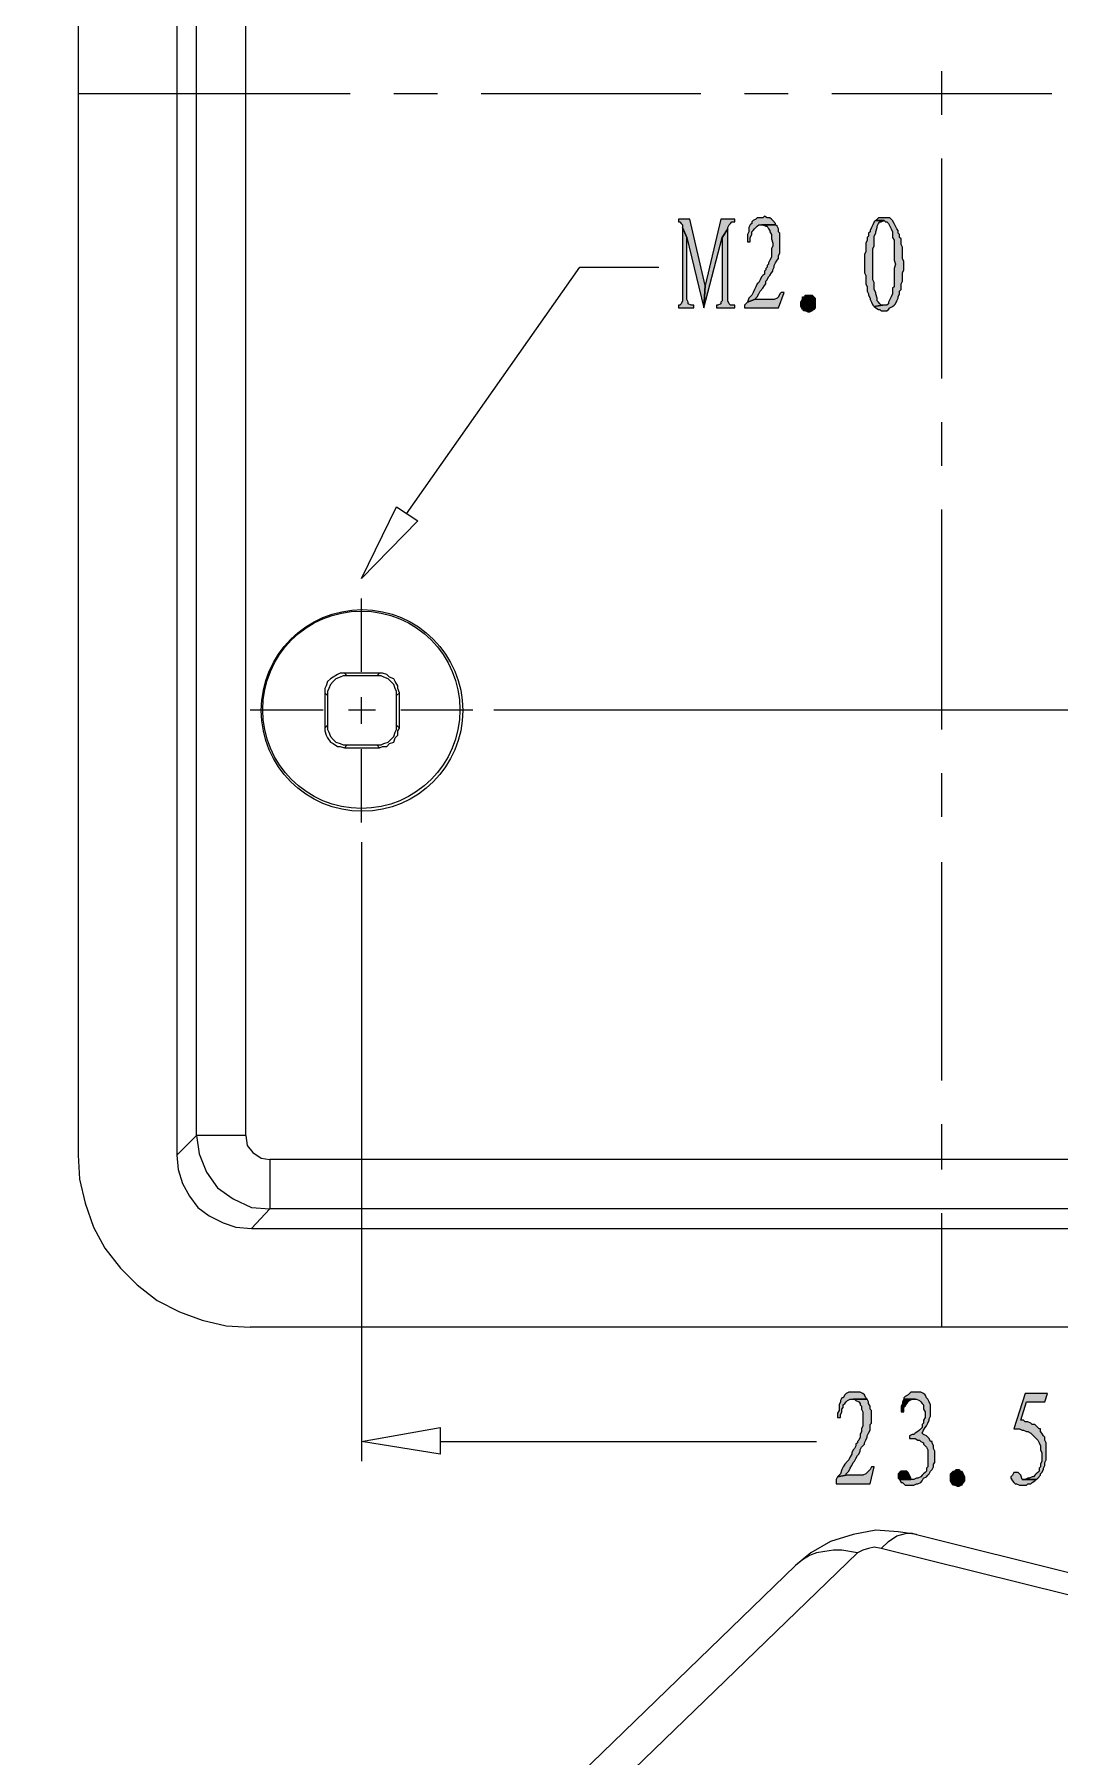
# Model space of a CAD drawing. Header units: millimetres. Extents: x 0 to 282, y 0 to 196.
# Drawn here: x 130.4 to 161.2, y 72.3 to 124 of the extents above; entities that cross this region are included whole.
import ezdxf

# ---------------------------------------------------------------- set-up
doc = ezdxf.new("R2010")
doc.units = ezdxf.units.MM

msp = doc.modelspace()

# ---------------------------------------------------------------- hatches: boundary and pattern name
h = msp.add_hatch(color=42)
h.dxf.hatch_style = 2
h.paths.add_polyline_path([(150.071561, 118.448561), (149.732894, 118.448561), (149.732894, 118.363894), (149.775227, 118.363894), (149.817561, 118.321561), (149.859894, 118.279227), (149.859894, 118.194561), (149.986894, 117.898227), (150.494894, 115.781561), (150.537227, 116.458894)])
h = msp.add_hatch(color=42)
h.dxf.hatch_style = 2
h.paths.add_polyline_path([(151.426227, 118.448561), (151.002894, 118.448561), (150.537227, 116.458894), (150.494894, 115.781561), (151.045227, 117.898227), (151.214561, 118.152227), (151.214561, 118.194561), (151.256894, 118.279227), (151.299228, 118.321561), (151.341561, 118.363894), (151.426227, 118.363894)])
h = msp.add_hatch(color=42)
h.dxf.hatch_style = 2
h.paths.add_polyline_path([(152.315227, 118.533227), (152.272894, 118.490894), (152.188227, 118.490894), (152.103561, 118.490894), (152.061227, 118.448561), (151.976561, 118.406227), (151.934227, 118.363894), (151.934227, 118.321561), (151.891894, 118.279227), (151.849561, 118.194561), (151.849561, 118.152227), (151.849561, 118.067561), (151.807227, 117.982894), (151.807227, 117.855894), (151.807227, 117.771227), (151.891894, 117.771227), (151.891894, 117.813561), (151.891894, 117.898227), (151.934227, 117.982894), (151.934227, 118.067561), (151.976561, 118.109894), (152.018894, 118.152227), (152.061227, 118.194561), (152.103561, 118.236894), (152.145894, 118.279227), (152.230561, 118.279227), (152.653894, 118.279227), (152.653894, 118.321561), (152.569227, 118.406227), (152.526894, 118.448561), (152.484561, 118.490894), (152.442227, 118.490894), (152.399894, 118.490894)])
h = msp.add_hatch(color=42)
h.dxf.hatch_style = 2
h.paths.add_polyline_path([(155.913561, 118.490894), (155.828894, 118.490894), (155.786561, 118.490894), (155.744227, 118.490894), (155.701894, 118.448561), (155.659561, 118.406227), (155.913561, 118.406227), (155.955894, 118.363894), (155.998227, 118.363894), (156.040561, 118.321561), (156.082894, 118.236894), (156.125227, 118.152227), (156.167561, 118.067561), (156.167561, 118.025228), (156.167561, 117.982894), (156.167561, 117.898227), (156.209894, 117.813561), (156.209894, 117.771227), (156.209894, 117.686561), (156.209894, 117.601894), (156.209894, 117.517227), (156.209894, 117.432561), (156.209894, 117.305561), (156.209894, 117.220894), (156.252227, 117.093894), (156.209894, 116.966894), (156.209894, 116.882228), (156.209894, 116.755227), (156.209894, 116.670561), (156.209894, 116.585894), (156.209894, 116.501228), (156.209894, 116.416561), (156.167561, 116.374227), (156.167561, 116.289561), (156.167561, 116.247227), (156.167561, 116.204894), (156.125227, 116.120227), (156.082894, 116.035561), (156.040561, 115.950894), (156.040561, 115.908561), (155.998227, 115.866227), (155.955894, 115.866227), (155.871227, 115.866227), (155.617227, 115.823894), (155.659561, 115.781561), (155.744227, 115.739227), (155.786561, 115.739227), (155.828894, 115.696894), (155.913561, 115.696894), (155.955894, 115.696894), (155.998227, 115.696894), (156.040561, 115.739227), (156.082894, 115.781561), (156.167561, 115.823894), (156.209894, 115.866227), (156.252227, 115.908561), (156.294561, 115.993227), (156.336894, 116.077894), (156.336894, 116.120227), (156.379227, 116.204894), (156.379227, 116.289561), (156.421561, 116.331894), (156.421561, 116.416561), (156.421561, 116.501228), (156.463894, 116.585894), (156.463894, 116.670561), (156.463894, 116.755227), (156.463894, 116.839894), (156.506227, 116.924561), (156.506227, 117.009227), (156.506227, 117.093894), (156.506227, 117.178561), (156.463894, 117.263227), (156.463894, 117.347894), (156.463894, 117.432561), (156.463894, 117.517227), (156.463894, 117.601894), (156.421561, 117.686561), (156.421561, 117.771227), (156.421561, 117.855894), (156.379227, 117.898227), (156.379227, 117.982894), (156.336894, 118.025228), (156.336894, 118.109894), (156.294561, 118.152227), (156.252227, 118.236894), (156.209894, 118.321561), (156.167561, 118.406227), (156.125227, 118.448561), (156.082894, 118.490894), (156.040561, 118.490894), (155.955894, 118.490894)])
h = msp.add_hatch(color=42)
h.dxf.hatch_style = 2
h.paths.add_polyline_path([(149.859894, 118.194561), (149.859894, 116.035561), (149.859894, 115.993227), (149.817561, 115.908561), (149.775227, 115.866227), (149.732894, 115.866227), (149.732894, 115.781561), (150.198561, 115.781561), (150.198561, 115.866227), (150.156228, 115.866227), (150.113894, 115.866227), (150.029227, 115.908561), (150.029227, 115.950894), (149.986894, 116.035561), (149.986894, 117.898227)])
h = msp.add_hatch(color=42)
h.dxf.hatch_style = 2
h.paths.add_polyline_path([(151.214561, 118.152227), (151.045227, 117.898227), (151.045227, 115.993227), (151.002894, 115.950894), (151.002894, 115.908561), (150.918227, 115.866227), (150.875894, 115.866227), (150.875894, 115.781561), (151.426227, 115.781561), (151.426227, 115.866227), (151.383894, 115.866227), (151.299228, 115.866227), (151.256894, 115.908561), (151.214561, 115.993227)])
h = msp.add_hatch(color=42)
h.dxf.hatch_style = 2
h.paths.add_polyline_path([(152.653894, 118.279227), (152.230561, 118.279227), (152.272894, 118.279227), (152.357561, 118.236894), (152.399894, 118.236894), (152.442227, 118.152227), (152.484561, 118.109894), (152.484561, 118.067561), (152.526894, 117.982894), (152.526894, 117.898227), (152.526894, 117.855894), (152.569227, 117.728894), (152.569227, 117.644227), (152.526894, 117.559561), (152.526894, 117.474894), (152.526894, 117.390227), (152.526894, 117.305561), (152.484561, 117.220894), (152.442227, 117.136227), (152.442227, 117.093894), (152.399894, 117.051561), (152.399894, 117.009227), (152.357561, 116.966894), (152.357561, 116.924561), (152.315227, 116.882228), (152.315227, 116.797561), (152.272894, 116.755227), (152.230561, 116.712894), (152.188227, 116.628227), (152.145894, 116.543561), (152.103561, 116.501228), (152.061227, 116.416561), (152.018894, 116.331894), (151.976561, 116.247227), (151.934227, 116.162561), (151.849561, 116.077894), (151.807227, 115.950894), (152.018894, 116.035561), (152.061227, 116.077894), (152.103561, 116.120227), (152.145894, 116.204894), (152.188227, 116.289561), (152.272894, 116.374227), (152.315227, 116.458894), (152.357561, 116.501228), (152.357561, 116.585894), (152.399894, 116.628227), (152.442227, 116.712894), (152.484561, 116.755227), (152.526894, 116.839894), (152.569227, 116.882228), (152.569227, 116.924561), (152.611561, 117.009227), (152.611561, 117.051561), (152.653894, 117.136227), (152.696227, 117.220894), (152.738561, 117.263227), (152.738561, 117.347894), (152.780894, 117.432561), (152.780894, 117.517227), (152.780894, 117.601894), (152.780894, 117.644227), (152.780894, 117.728894), (152.780894, 117.855894), (152.780894, 117.940561), (152.780894, 118.025228), (152.738561, 118.067561), (152.738561, 118.152227), (152.696227, 118.236894)])
h = msp.add_hatch(color=42)
h.dxf.hatch_style = 2
h.paths.add_polyline_path([(155.659561, 118.406227), (155.617227, 118.363894), (155.574894, 118.279227), (155.532561, 118.194561), (155.490228, 118.109894), (155.490228, 118.067561), (155.447894, 118.025228), (155.447894, 117.940561), (155.405561, 117.898227), (155.405561, 117.813561), (155.363227, 117.728894), (155.363227, 117.644227), (155.363227, 117.559561), (155.363227, 117.474894), (155.320894, 117.390227), (155.320894, 117.305561), (155.320894, 117.220894), (155.320894, 117.093894), (155.320894, 117.009227), (155.320894, 116.924561), (155.320894, 116.839894), (155.363227, 116.755227), (155.363227, 116.670561), (155.363227, 116.585894), (155.363227, 116.501228), (155.405561, 116.416561), (155.405561, 116.331894), (155.405561, 116.289561), (155.447894, 116.204894), (155.447894, 116.162561), (155.490228, 116.077894), (155.490228, 116.035561), (155.532561, 115.950894), (155.574894, 115.866227), (155.617227, 115.823894), (155.871227, 115.866227), (155.828894, 115.866227), (155.786561, 115.908561), (155.744227, 115.950894), (155.701894, 115.993227), (155.701894, 116.077894), (155.659561, 116.204894), (155.659561, 116.247227), (155.617227, 116.331894), (155.617227, 116.374227), (155.617227, 116.458894), (155.617227, 116.543561), (155.574894, 116.628227), (155.574894, 116.712894), (155.574894, 116.797561), (155.574894, 116.882228), (155.574894, 117.009227), (155.574894, 117.093894), (155.574894, 117.178561), (155.574894, 117.305561), (155.574894, 117.390227), (155.574894, 117.474894), (155.574894, 117.559561), (155.617227, 117.644227), (155.617227, 117.728894), (155.617227, 117.813561), (155.617227, 117.898227), (155.617227, 117.940561), (155.659561, 118.025228), (155.659561, 118.067561), (155.701894, 118.194561), (155.701894, 118.236894), (155.744227, 118.321561), (155.786561, 118.363894), (155.828894, 118.363894), (155.913561, 118.406227)])
h = msp.add_hatch(color=42)
h.dxf.hatch_style = 2
h.paths.add_polyline_path([(152.907894, 116.247227), (152.823228, 116.247227), (152.780894, 116.204894), (152.738561, 116.120227), (152.696227, 116.077894), (152.611561, 116.035561), (152.569227, 116.035561), (152.018894, 116.035561), (151.807227, 115.950894), (151.722561, 115.866227), (151.722561, 115.781561), (152.738561, 115.781561)])
h = msp.add_hatch(color=42)
h.dxf.hatch_style = 2
h.paths.add_polyline_path([(153.754561, 115.696894), (153.669894, 115.654561), (153.627561, 115.654561), (153.542894, 115.696894), (153.500561, 115.696894), (153.458227, 115.739227), (153.415894, 115.823894), (153.415894, 115.866227), (153.415894, 115.950894), (153.458227, 116.035561), (153.458227, 116.120227), (153.542894, 116.120227), (153.542894, 116.162561), (153.627561, 116.162561), (153.669894, 116.162561), (153.754561, 116.162561), (153.796894, 116.120227), (153.839227, 116.077894), (153.839227, 115.993227), (153.839227, 115.950894), (153.839227, 115.866227), (153.839227, 115.781561), (153.796894, 115.739227)])
h = msp.add_hatch(color=42)
h.dxf.hatch_style = 2
h.paths.add_polyline_path([(155.066894, 83.227227), (154.982227, 83.227227), (154.897561, 83.227227), (154.855227, 83.227227), (154.770561, 83.184894), (154.728227, 83.142561), (154.685894, 83.057894), (154.643561, 83.057894), (154.601227, 82.973227), (154.601227, 82.930894), (154.558894, 82.846227), (154.558894, 82.761561), (154.558894, 82.676894), (154.516561, 82.592227), (154.516561, 82.465227), (154.601227, 82.465227), (154.601227, 82.549894), (154.643561, 82.634561), (154.643561, 82.719227), (154.685894, 82.761561), (154.685894, 82.846227), (154.728227, 82.888561), (154.770561, 82.930894), (154.812894, 82.973227), (154.897561, 83.015561), (154.982227, 83.015561), (155.405561, 83.015561), (155.363227, 83.057894), (155.320894, 83.142561), (155.278561, 83.184894), (155.193894, 83.227227), (155.151561, 83.227227), (155.109227, 83.227227)])
h = msp.add_hatch(color=42)
h.dxf.hatch_style = 2
h.paths.add_polyline_path([(155.405561, 83.015561), (154.982227, 83.015561), (155.024561, 83.015561), (155.066894, 82.973227), (155.151561, 82.930894), (155.193894, 82.888561), (155.193894, 82.846227), (155.236227, 82.803894), (155.236227, 82.719227), (155.278561, 82.634561), (155.278561, 82.549894), (155.278561, 82.465227), (155.278561, 82.380561), (155.278561, 82.338227), (155.278561, 82.253561), (155.278561, 82.211228), (155.236227, 82.126561), (155.236227, 82.041894), (155.193894, 81.957227), (155.193894, 81.872561), (155.151561, 81.787894), (155.109227, 81.745561), (155.109227, 81.703227), (155.066894, 81.660894), (155.066894, 81.618561), (155.024561, 81.533894), (154.982227, 81.491561), (154.939894, 81.406894), (154.939894, 81.364561), (154.897561, 81.279894), (154.855227, 81.195227), (154.812894, 81.152894), (154.728227, 81.068228), (154.685894, 80.983561), (154.643561, 80.898894), (154.601227, 80.771894), (154.516561, 80.687227), (154.770561, 80.729561), (154.770561, 80.771894), (154.855227, 80.856561), (154.897561, 80.941227), (154.939894, 81.025894), (154.982227, 81.110561), (155.024561, 81.152894), (155.066894, 81.237561), (155.109227, 81.322227), (155.151561, 81.364561), (155.193894, 81.449227), (155.193894, 81.491561), (155.236227, 81.576228), (155.278561, 81.618561), (155.320894, 81.660894), (155.320894, 81.703227), (155.363227, 81.787894), (155.405561, 81.872561), (155.405561, 81.914894), (155.447894, 81.999561), (155.490228, 82.084227), (155.490228, 82.168894), (155.490228, 82.253561), (155.532561, 82.295894), (155.532561, 82.380561), (155.532561, 82.465227), (155.532561, 82.549894), (155.532561, 82.676894), (155.490228, 82.719227), (155.490228, 82.803894), (155.447894, 82.888561), (155.447894, 82.930894)])
h = msp.add_hatch(color=42)
h.dxf.hatch_style = 2
h.paths.add_polyline_path([(156.887227, 83.227227), (156.802561, 83.227227), (156.717894, 83.227227), (156.675561, 83.184894), (156.633227, 83.142561), (156.548561, 83.100227), (156.506227, 83.057894), (156.506227, 83.015561), (156.844894, 83.015561), (156.887227, 83.015561), (156.971894, 82.973227), (157.014227, 82.930894), (157.056561, 82.888561), (157.098894, 82.846227), (157.098894, 82.803894), (157.098894, 82.719227), (157.141227, 82.634561), (157.141227, 82.507561), (157.141227, 82.465227), (157.098894, 82.380561), (157.098894, 82.295894), (157.056561, 82.253561), (157.056561, 82.168894), (157.014227, 82.126561), (156.971894, 82.084227), (156.929561, 82.041894), (156.844894, 81.999561), (156.802561, 81.957227), (156.760227, 81.957227), (156.675561, 81.914894), (156.675561, 81.830227), (156.760227, 81.830227), (156.844894, 81.830227), (156.929561, 81.787894), (156.971894, 81.787894), (157.014227, 81.745561), (157.098894, 81.703227), (157.098894, 81.660894), (157.141227, 81.618561), (157.183561, 81.576228), (157.225894, 81.491561), (157.225894, 81.406894), (157.225894, 81.322227), (157.225894, 81.237561), (157.225894, 81.152894), (157.225894, 81.068228), (157.225894, 80.983561), (157.183561, 80.941227), (157.183561, 80.856561), (157.141227, 80.814227), (157.098894, 80.771894), (157.056561, 80.729561), (157.014227, 80.687227), (156.929561, 80.644894), (156.887227, 80.644894), (156.802561, 80.602561), (156.717894, 80.602561), (156.379227, 80.602561), (156.421561, 80.517894), (156.463894, 80.517894), (156.506227, 80.475561), (156.548561, 80.433228), (156.633227, 80.433228), (156.717894, 80.433228), (156.760227, 80.433228), (156.802561, 80.433228), (156.887227, 80.475561), (156.929561, 80.475561), (157.014227, 80.517894), (157.056561, 80.560227), (157.098894, 80.644894), (157.183561, 80.687227), (157.225894, 80.729561), (157.268227, 80.771894), (157.310561, 80.856561), (157.352894, 80.898894), (157.395227, 80.983561), (157.395227, 81.068228), (157.437561, 81.110561), (157.437561, 81.195227), (157.437561, 81.279894), (157.437561, 81.364561), (157.437561, 81.449227), (157.395227, 81.533894), (157.395227, 81.618561), (157.352894, 81.703227), (157.352894, 81.745561), (157.310561, 81.745561), (157.268227, 81.830227), (157.225894, 81.872561), (157.183561, 81.914894), (157.098894, 81.957227), (157.056561, 81.999561), (157.098894, 82.084227), (157.141227, 82.168894), (157.183561, 82.211228), (157.225894, 82.295894), (157.268227, 82.380561), (157.268227, 82.422894), (157.310561, 82.507561), (157.310561, 82.592227), (157.310561, 82.634561), (157.310561, 82.719227), (157.310561, 82.803894), (157.310561, 82.846227), (157.268227, 82.930894), (157.225894, 83.015561), (157.183561, 83.057894), (157.141227, 83.142561), (157.098894, 83.184894), (157.014227, 83.227227), (156.971894, 83.227227), (156.929561, 83.227227)])
h = msp.add_hatch(color=42)
h.dxf.hatch_style = 2
h.paths.add_polyline_path([(156.506227, 83.015561), (156.463894, 82.930894), (156.463894, 82.888561), (156.421561, 82.803894), (156.421561, 82.719227), (156.421561, 82.634561), (156.506227, 82.634561), (156.506227, 82.761561), (156.548561, 82.803894), (156.590894, 82.888561), (156.633227, 82.930894), (156.675561, 82.973227), (156.760227, 83.015561), (156.844894, 83.015561)])
h = msp.add_hatch(color=42)
h.dxf.hatch_style = 2
h.paths.add_polyline_path([(160.824227, 83.184894), (160.146894, 83.184894), (159.808227, 82.126561), (159.892894, 82.126561), (159.977561, 82.126561), (160.062227, 82.084227), (160.104561, 82.084227), (160.189227, 82.041894), (160.231561, 82.041894), (160.316228, 81.999561), (160.358561, 81.957227), (160.400894, 81.914894), (160.443227, 81.872561), (160.485561, 81.830227), (160.527894, 81.787894), (160.570227, 81.703227), (160.612561, 81.618561), (160.612561, 81.576228), (160.612561, 81.491561), (160.654894, 81.406894), (160.654894, 81.322227), (160.654894, 81.237561), (160.654894, 81.152894), (160.612561, 81.068228), (160.612561, 80.983561), (160.570227, 80.941227), (160.570227, 80.856561), (160.527894, 80.814227), (160.485561, 80.771894), (160.443227, 80.729561), (160.400894, 80.687227), (160.358561, 80.687227), (160.273894, 80.644894), (160.231561, 80.644894), (160.146894, 80.602561), (160.062227, 80.602561), (160.485561, 80.602561), (160.527894, 80.644894), (160.612561, 80.729561), (160.612561, 80.771894), (160.654894, 80.814227), (160.697228, 80.898894), (160.697228, 80.941227), (160.739561, 81.025894), (160.739561, 81.110561), (160.781894, 81.195227), (160.781894, 81.279894), (160.781894, 81.364561), (160.781894, 81.449227), (160.781894, 81.533894), (160.781894, 81.618561), (160.781894, 81.703227), (160.739561, 81.787894), (160.739561, 81.872561), (160.697228, 81.914894), (160.654894, 81.999561), (160.612561, 82.041894), (160.612561, 82.126561), (160.570227, 82.126561), (160.527894, 82.168894), (160.485561, 82.211228), (160.443227, 82.253561), (160.358561, 82.253561), (160.316228, 82.295894), (160.231561, 82.338227), (160.146894, 82.338227), (160.104561, 82.380561), (160.019894, 82.380561), (160.189227, 82.930894), (160.739561, 82.930894)])
h = msp.add_hatch(color=42)
h.dxf.hatch_style = 2
h.paths.add_polyline_path([(155.617227, 80.983561), (155.532561, 80.983561), (155.490228, 80.898894), (155.447894, 80.856561), (155.405561, 80.814227), (155.363227, 80.771894), (155.278561, 80.729561), (154.770561, 80.729561), (154.516561, 80.687227), (154.474227, 80.602561), (154.474227, 80.475561), (155.490228, 80.475561)])
h = msp.add_hatch(color=42)
h.dxf.hatch_style = 2
h.paths.add_polyline_path([(156.506227, 80.856561), (156.421561, 80.856561), (156.379227, 80.814227), (156.336894, 80.771894), (156.336894, 80.687227), (156.336894, 80.644894), (156.379227, 80.602561), (156.717894, 80.602561), (156.717894, 80.644894), (156.675561, 80.729561), (156.633227, 80.814227), (156.590894, 80.856561), (156.548561, 80.856561)])
h = msp.add_hatch(color=42)
h.dxf.hatch_style = 2
h.paths.add_polyline_path([(158.241894, 80.433228), (158.157228, 80.390894), (158.114894, 80.390894), (158.030228, 80.433228), (157.987894, 80.433228), (157.945561, 80.475561), (157.903227, 80.560227), (157.903227, 80.602561), (157.903227, 80.687227), (157.903227, 80.771894), (157.945561, 80.814227), (157.987894, 80.856561), (158.030228, 80.856561), (158.072561, 80.898894), (158.157228, 80.898894), (158.199561, 80.856561), (158.241894, 80.856561), (158.284227, 80.771894), (158.326561, 80.687227), (158.326561, 80.560227), (158.284227, 80.517894)])
h = msp.add_hatch(color=42)
h.dxf.hatch_style = 2
h.paths.add_polyline_path([(159.850561, 80.814227), (159.808227, 80.814227), (159.765894, 80.729561), (159.723561, 80.687227), (159.723561, 80.644894), (159.765894, 80.560227), (159.808227, 80.517894), (159.850561, 80.475561), (159.892894, 80.475561), (159.977561, 80.433228), (160.062227, 80.433228), (160.146894, 80.433228), (160.189227, 80.433228), (160.231561, 80.475561), (160.316228, 80.475561), (160.358561, 80.517894), (160.443227, 80.560227), (160.485561, 80.602561), (160.062227, 80.602561), (160.019894, 80.729561), (159.977561, 80.771894), (159.935227, 80.814227)])

# ---------------------------------------------------------------- linework, layer by layer
at = {"color": 0, "lineweight": 0}
for points in [[(131.698894, 154.135561), (131.698894, 90.339227)], [(134.662227, 154.135561), (134.662227, 90.339227)], [(135.254894, 90.931894), (135.254894, 153.542894)], [(136.736561, 90.931894), (136.736561, 148.293561)], [(139.699894, 104.817228), (139.572894, 104.817228), (139.488227, 104.774894), (139.361227, 104.690227), (139.276561, 104.647894), (139.191894, 104.563227), (139.149561, 104.436227), (139.107227, 104.351561), (139.107227, 104.224561)], [(139.784561, 104.732561), (139.657561, 104.732561), (139.572894, 104.690227), (139.445894, 104.647894), (139.361227, 104.563227), (139.276561, 104.478561), (139.234227, 104.351561), (139.191894, 104.266894), (139.191894, 104.139894)], [(140.758227, 104.817228), (139.699894, 104.817228)], [(139.699894, 104.817228), (139.784561, 104.732561)], [(140.673561, 104.732561), (139.784561, 104.732561)], [(140.758227, 104.817228), (140.673561, 104.732561)], [(141.266227, 104.139894), (141.266227, 104.266894), (141.223894, 104.351561), (141.181561, 104.478561), (141.096894, 104.563227), (141.012227, 104.647894), (140.885227, 104.690227), (140.800561, 104.732561), (140.673561, 104.732561)], [(141.350894, 104.224561), (141.308561, 104.351561), (141.308561, 104.436227), (141.223894, 104.563227), (141.181561, 104.647894), (141.054561, 104.690227), (140.969894, 104.774894), (140.842894, 104.817228), (140.758227, 104.817228)], [(139.107227, 104.224561), (139.107227, 103.166227)], [(139.107227, 104.224561), (139.191894, 104.139894)], [(139.191894, 104.139894), (139.191894, 103.250894)], [(141.350894, 104.224561), (141.266227, 104.139894)], [(141.266227, 103.250894), (141.266227, 104.139894)], [(141.350894, 103.166227), (141.350894, 104.224561)], [(139.107227, 103.166227), (139.191894, 103.250894)], [(139.107227, 103.166227), (139.107227, 103.081561), (139.149561, 102.954561), (139.191894, 102.869894), (139.276561, 102.742894), (139.361227, 102.700561), (139.488227, 102.615894), (139.572894, 102.615894), (139.699894, 102.573561)], [(139.191894, 103.250894), (139.191894, 103.123894), (139.234227, 103.039227), (139.276561, 102.912227), (139.361227, 102.827561), (139.445894, 102.742894), (139.572894, 102.700561), (139.657561, 102.658227), (139.784561, 102.658227)], [(140.673561, 102.658227), (140.800561, 102.658227), (140.885227, 102.700561), (141.012227, 102.742894), (141.096894, 102.827561), (141.181561, 102.912227), (141.223894, 103.039227), (141.266227, 103.123894), (141.266227, 103.250894)], [(140.758227, 102.573561), (140.842894, 102.615894), (140.969894, 102.615894), (141.054561, 102.700561), (141.181561, 102.742894), (141.223894, 102.869894), (141.308561, 102.954561), (141.308561, 103.081561), (141.350894, 103.166227)], [(141.350894, 103.166227), (141.266227, 103.250894)], [(139.699894, 102.573561), (139.784561, 102.658227)], [(139.699894, 102.573561), (140.758227, 102.573561)], [(139.784561, 102.658227), (140.673561, 102.658227)], [(140.758227, 102.573561), (140.673561, 102.658227)], [(135.254894, 90.931894), (134.662227, 90.339227)], [(135.254894, 90.931894), (135.339561, 90.381561), (135.551227, 89.831227), (135.889894, 89.365561), (136.355561, 89.026894), (136.905894, 88.772894), (137.456227, 88.730561)], [(136.736561, 90.931894), (135.254894, 90.931894)], [(136.736561, 90.931894), (136.778894, 90.635561), (136.948228, 90.423894), (137.202227, 90.254561), (137.456227, 90.212227)], [(131.698894, 90.339227), (131.741228, 89.619561), (131.910561, 88.899894), (132.164561, 88.180227), (132.503227, 87.545227), (132.968894, 86.952561), (133.476894, 86.444561), (134.069561, 85.978894), (134.746894, 85.640228), (135.424228, 85.386227), (136.143894, 85.216894), (136.863561, 85.174561)], [(134.662227, 90.339227), (134.704561, 89.915894), (134.831561, 89.492561), (135.043227, 89.111561), (135.297227, 88.772894), (135.635894, 88.518894), (136.059227, 88.307227), (136.440227, 88.180227), (136.905894, 88.137894)], [(137.456227, 90.212227), (137.456227, 88.730561)], [(172.592894, 90.212227), (137.456227, 90.212227)], [(137.456227, 88.730561), (136.905894, 88.137894)], [(177.842228, 88.730561), (137.456227, 88.730561)], [(136.905894, 88.137894), (178.392561, 88.137894)], [(178.434894, 85.174561), (136.863561, 85.174561)], [(156.887227, 78.951561), (156.336894, 79.036227), (155.659561, 79.078561), (154.982227, 78.951561), (154.304894, 78.739894), (153.712227, 78.401227), (153.246561, 78.020228)], [(155.828894, 78.528227), (156.040561, 78.739894), (156.294561, 78.909227), (156.590894, 78.993894), (156.760227, 78.993894), (156.887227, 78.951561)], [(156.887227, 78.951561), (180.805561, 72.982561)], [(155.109227, 78.401227), (132.206894, 56.260894)], [(155.109227, 78.401227), (154.643561, 78.485894), (154.389561, 78.485894), (154.135561, 78.443561), (153.881561, 78.401227), (153.669894, 78.316561), (153.458227, 78.189561), (153.246561, 78.020228)], [(155.828894, 78.528227), (155.617227, 78.570561), (155.447894, 78.528227), (155.278561, 78.485894), (155.109227, 78.401227)], [(179.704894, 72.601561), (155.828894, 78.528227)], [(153.246561, 78.020228), (130.386561, 55.879894)]]:
    msp.add_lwpolyline(points, dxfattribs=at)
at = {"color": 1, "lineweight": 0}
for points in [[(157.649227, 121.581227), (157.649227, 122.893561)], [(131.698894, 122.216227), (139.869227, 122.216227)], [(141.181561, 122.216227), (142.493894, 122.216227)], [(143.806227, 122.216227), (150.410227, 122.216227)], [(151.722561, 122.216227), (153.034894, 122.216227)], [(154.347227, 122.216227), (160.951227, 122.216227)], [(157.649227, 113.664894), (157.649227, 120.268894)], [(157.649227, 111.040227), (157.649227, 112.352561)], [(157.649227, 103.123894), (157.649227, 109.727894)], [(140.207894, 104.859561), (140.207894, 107.060894)], [(140.207894, 103.293228), (140.207894, 104.097561)], [(136.863561, 103.716561), (139.064894, 103.716561)], [(139.826894, 103.716561), (140.631227, 103.716561)], [(141.393227, 103.716561), (143.552227, 103.716561)], [(140.207894, 100.329894), (140.207894, 102.531227)], [(157.649227, 100.499227), (157.649227, 101.811561)], [(157.649227, 92.582894), (157.649227, 99.144561)], [(157.649227, 89.915894), (157.649227, 91.270561)], [(157.649227, 85.174561), (157.649227, 88.603561)]]:
    msp.add_lwpolyline(points, dxfattribs=at)
at = {"color": 42, "lineweight": 0}
for points in [[(150.071561, 118.448561), (149.732894, 118.448561), (149.732894, 118.363894), (149.775227, 118.363894), (149.817561, 118.321561), (149.859894, 118.279227), (149.859894, 118.194561), (149.986894, 117.898227), (150.494894, 115.781561), (150.537227, 116.458894)], [(151.426227, 118.448561), (151.002894, 118.448561), (150.537227, 116.458894), (150.494894, 115.781561), (151.045227, 117.898227), (151.214561, 118.152227), (151.214561, 118.194561), (151.256894, 118.279227), (151.299228, 118.321561), (151.341561, 118.363894), (151.426227, 118.363894)], [(152.315227, 118.533227), (152.272894, 118.490894), (152.188227, 118.490894), (152.103561, 118.490894), (152.061227, 118.448561), (151.976561, 118.406227), (151.934227, 118.363894), (151.934227, 118.321561), (151.891894, 118.279227), (151.849561, 118.194561), (151.849561, 118.152227), (151.849561, 118.067561), (151.807227, 117.982894), (151.807227, 117.855894), (151.807227, 117.771227), (151.891894, 117.771227), (151.891894, 117.813561), (151.891894, 117.898227), (151.934227, 117.982894), (151.934227, 118.067561), (151.976561, 118.109894), (152.018894, 118.152227), (152.061227, 118.194561), (152.103561, 118.236894), (152.145894, 118.279227), (152.230561, 118.279227), (152.653894, 118.279227), (152.653894, 118.321561), (152.569227, 118.406227), (152.526894, 118.448561), (152.484561, 118.490894), (152.442227, 118.490894), (152.399894, 118.490894)], [(155.913561, 118.490894), (155.828894, 118.490894), (155.786561, 118.490894), (155.744227, 118.490894), (155.701894, 118.448561), (155.659561, 118.406227), (155.913561, 118.406227), (155.955894, 118.363894), (155.998227, 118.363894), (156.040561, 118.321561), (156.082894, 118.236894), (156.125227, 118.152227), (156.167561, 118.067561), (156.167561, 118.025228), (156.167561, 117.982894), (156.167561, 117.898227), (156.209894, 117.813561), (156.209894, 117.771227), (156.209894, 117.686561), (156.209894, 117.601894), (156.209894, 117.517227), (156.209894, 117.432561), (156.209894, 117.305561), (156.209894, 117.220894), (156.252227, 117.093894), (156.209894, 116.966894), (156.209894, 116.882228), (156.209894, 116.755227), (156.209894, 116.670561), (156.209894, 116.585894), (156.209894, 116.501228), (156.209894, 116.416561), (156.167561, 116.374227), (156.167561, 116.289561), (156.167561, 116.247227), (156.167561, 116.204894), (156.125227, 116.120227), (156.082894, 116.035561), (156.040561, 115.950894), (156.040561, 115.908561), (155.998227, 115.866227), (155.955894, 115.866227), (155.871227, 115.866227), (155.617227, 115.823894), (155.659561, 115.781561), (155.744227, 115.739227), (155.786561, 115.739227), (155.828894, 115.696894), (155.913561, 115.696894), (155.955894, 115.696894), (155.998227, 115.696894), (156.040561, 115.739227), (156.082894, 115.781561), (156.167561, 115.823894), (156.209894, 115.866227), (156.252227, 115.908561), (156.294561, 115.993227), (156.336894, 116.077894), (156.336894, 116.120227), (156.379227, 116.204894), (156.379227, 116.289561), (156.421561, 116.331894), (156.421561, 116.416561), (156.421561, 116.501228), (156.463894, 116.585894), (156.463894, 116.670561), (156.463894, 116.755227), (156.463894, 116.839894), (156.506227, 116.924561), (156.506227, 117.009227), (156.506227, 117.093894), (156.506227, 117.178561), (156.463894, 117.263227), (156.463894, 117.347894), (156.463894, 117.432561), (156.463894, 117.517227), (156.463894, 117.601894), (156.421561, 117.686561), (156.421561, 117.771227), (156.421561, 117.855894), (156.379227, 117.898227), (156.379227, 117.982894), (156.336894, 118.025228), (156.336894, 118.109894), (156.294561, 118.152227), (156.252227, 118.236894), (156.209894, 118.321561), (156.167561, 118.406227), (156.125227, 118.448561), (156.082894, 118.490894), (156.040561, 118.490894), (155.955894, 118.490894)], [(149.859894, 118.194561), (149.859894, 116.035561), (149.859894, 115.993227), (149.817561, 115.908561), (149.775227, 115.866227), (149.732894, 115.866227), (149.732894, 115.781561), (150.198561, 115.781561), (150.198561, 115.866227), (150.156228, 115.866227), (150.113894, 115.866227), (150.029227, 115.908561), (150.029227, 115.950894), (149.986894, 116.035561), (149.986894, 117.898227)], [(151.214561, 118.152227), (151.045227, 117.898227), (151.045227, 115.993227), (151.002894, 115.950894), (151.002894, 115.908561), (150.918227, 115.866227), (150.875894, 115.866227), (150.875894, 115.781561), (151.426227, 115.781561), (151.426227, 115.866227), (151.383894, 115.866227), (151.299228, 115.866227), (151.256894, 115.908561), (151.214561, 115.993227)], [(152.653894, 118.279227), (152.230561, 118.279227), (152.272894, 118.279227), (152.357561, 118.236894), (152.399894, 118.236894), (152.442227, 118.152227), (152.484561, 118.109894), (152.484561, 118.067561), (152.526894, 117.982894), (152.526894, 117.898227), (152.526894, 117.855894), (152.569227, 117.728894), (152.569227, 117.644227), (152.526894, 117.559561), (152.526894, 117.474894), (152.526894, 117.390227), (152.526894, 117.305561), (152.484561, 117.220894), (152.442227, 117.136227), (152.442227, 117.093894), (152.399894, 117.051561), (152.399894, 117.009227), (152.357561, 116.966894), (152.357561, 116.924561), (152.315227, 116.882228), (152.315227, 116.797561), (152.272894, 116.755227), (152.230561, 116.712894), (152.188227, 116.628227), (152.145894, 116.543561), (152.103561, 116.501228), (152.061227, 116.416561), (152.018894, 116.331894), (151.976561, 116.247227), (151.934227, 116.162561), (151.849561, 116.077894), (151.807227, 115.950894), (152.018894, 116.035561), (152.061227, 116.077894), (152.103561, 116.120227), (152.145894, 116.204894), (152.188227, 116.289561), (152.272894, 116.374227), (152.315227, 116.458894), (152.357561, 116.501228), (152.357561, 116.585894), (152.399894, 116.628227), (152.442227, 116.712894), (152.484561, 116.755227), (152.526894, 116.839894), (152.569227, 116.882228), (152.569227, 116.924561), (152.611561, 117.009227), (152.611561, 117.051561), (152.653894, 117.136227), (152.696227, 117.220894), (152.738561, 117.263227), (152.738561, 117.347894), (152.780894, 117.432561), (152.780894, 117.517227), (152.780894, 117.601894), (152.780894, 117.644227), (152.780894, 117.728894), (152.780894, 117.855894), (152.780894, 117.940561), (152.780894, 118.025228), (152.738561, 118.067561), (152.738561, 118.152227), (152.696227, 118.236894)], [(155.659561, 118.406227), (155.617227, 118.363894), (155.574894, 118.279227), (155.532561, 118.194561), (155.490228, 118.109894), (155.490228, 118.067561), (155.447894, 118.025228), (155.447894, 117.940561), (155.405561, 117.898227), (155.405561, 117.813561), (155.363227, 117.728894), (155.363227, 117.644227), (155.363227, 117.559561), (155.363227, 117.474894), (155.320894, 117.390227), (155.320894, 117.305561), (155.320894, 117.220894), (155.320894, 117.093894), (155.320894, 117.009227), (155.320894, 116.924561), (155.320894, 116.839894), (155.363227, 116.755227), (155.363227, 116.670561), (155.363227, 116.585894), (155.363227, 116.501228), (155.405561, 116.416561), (155.405561, 116.331894), (155.405561, 116.289561), (155.447894, 116.204894), (155.447894, 116.162561), (155.490228, 116.077894), (155.490228, 116.035561), (155.532561, 115.950894), (155.574894, 115.866227), (155.617227, 115.823894), (155.871227, 115.866227), (155.828894, 115.866227), (155.786561, 115.908561), (155.744227, 115.950894), (155.701894, 115.993227), (155.701894, 116.077894), (155.659561, 116.204894), (155.659561, 116.247227), (155.617227, 116.331894), (155.617227, 116.374227), (155.617227, 116.458894), (155.617227, 116.543561), (155.574894, 116.628227), (155.574894, 116.712894), (155.574894, 116.797561), (155.574894, 116.882228), (155.574894, 117.009227), (155.574894, 117.093894), (155.574894, 117.178561), (155.574894, 117.305561), (155.574894, 117.390227), (155.574894, 117.474894), (155.574894, 117.559561), (155.617227, 117.644227), (155.617227, 117.728894), (155.617227, 117.813561), (155.617227, 117.898227), (155.617227, 117.940561), (155.659561, 118.025228), (155.659561, 118.067561), (155.701894, 118.194561), (155.701894, 118.236894), (155.744227, 118.321561), (155.786561, 118.363894), (155.828894, 118.363894), (155.913561, 118.406227)], [(152.907894, 116.247227), (152.823228, 116.247227), (152.780894, 116.204894), (152.738561, 116.120227), (152.696227, 116.077894), (152.611561, 116.035561), (152.569227, 116.035561), (152.018894, 116.035561), (151.807227, 115.950894), (151.722561, 115.866227), (151.722561, 115.781561), (152.738561, 115.781561)], [(153.754561, 115.696894), (153.669894, 115.654561), (153.627561, 115.654561), (153.542894, 115.696894), (153.500561, 115.696894), (153.458227, 115.739227), (153.415894, 115.823894), (153.415894, 115.866227), (153.415894, 115.950894), (153.458227, 116.035561), (153.458227, 116.120227), (153.542894, 116.120227), (153.542894, 116.162561), (153.627561, 116.162561), (153.669894, 116.162561), (153.754561, 116.162561), (153.796894, 116.120227), (153.839227, 116.077894), (153.839227, 115.993227), (153.839227, 115.950894), (153.839227, 115.866227), (153.839227, 115.781561), (153.796894, 115.739227)], [(155.066894, 83.227227), (154.982227, 83.227227), (154.897561, 83.227227), (154.855227, 83.227227), (154.770561, 83.184894), (154.728227, 83.142561), (154.685894, 83.057894), (154.643561, 83.057894), (154.601227, 82.973227), (154.601227, 82.930894), (154.558894, 82.846227), (154.558894, 82.761561), (154.558894, 82.676894), (154.516561, 82.592227), (154.516561, 82.465227), (154.601227, 82.465227), (154.601227, 82.549894), (154.643561, 82.634561), (154.643561, 82.719227), (154.685894, 82.761561), (154.685894, 82.846227), (154.728227, 82.888561), (154.770561, 82.930894), (154.812894, 82.973227), (154.897561, 83.015561), (154.982227, 83.015561), (155.405561, 83.015561), (155.363227, 83.057894), (155.320894, 83.142561), (155.278561, 83.184894), (155.193894, 83.227227), (155.151561, 83.227227), (155.109227, 83.227227)], [(155.405561, 83.015561), (154.982227, 83.015561), (155.024561, 83.015561), (155.066894, 82.973227), (155.151561, 82.930894), (155.193894, 82.888561), (155.193894, 82.846227), (155.236227, 82.803894), (155.236227, 82.719227), (155.278561, 82.634561), (155.278561, 82.549894), (155.278561, 82.465227), (155.278561, 82.380561), (155.278561, 82.338227), (155.278561, 82.253561), (155.278561, 82.211228), (155.236227, 82.126561), (155.236227, 82.041894), (155.193894, 81.957227), (155.193894, 81.872561), (155.151561, 81.787894), (155.109227, 81.745561), (155.109227, 81.703227), (155.066894, 81.660894), (155.066894, 81.618561), (155.024561, 81.533894), (154.982227, 81.491561), (154.939894, 81.406894), (154.939894, 81.364561), (154.897561, 81.279894), (154.855227, 81.195227), (154.812894, 81.152894), (154.728227, 81.068228), (154.685894, 80.983561), (154.643561, 80.898894), (154.601227, 80.771894), (154.516561, 80.687227), (154.770561, 80.729561), (154.770561, 80.771894), (154.855227, 80.856561), (154.897561, 80.941227), (154.939894, 81.025894), (154.982227, 81.110561), (155.024561, 81.152894), (155.066894, 81.237561), (155.109227, 81.322227), (155.151561, 81.364561), (155.193894, 81.449227), (155.193894, 81.491561), (155.236227, 81.576228), (155.278561, 81.618561), (155.320894, 81.660894), (155.320894, 81.703227), (155.363227, 81.787894), (155.405561, 81.872561), (155.405561, 81.914894), (155.447894, 81.999561), (155.490228, 82.084227), (155.490228, 82.168894), (155.490228, 82.253561), (155.532561, 82.295894), (155.532561, 82.380561), (155.532561, 82.465227), (155.532561, 82.549894), (155.532561, 82.676894), (155.490228, 82.719227), (155.490228, 82.803894), (155.447894, 82.888561), (155.447894, 82.930894)], [(156.887227, 83.227227), (156.802561, 83.227227), (156.717894, 83.227227), (156.675561, 83.184894), (156.633227, 83.142561), (156.548561, 83.100227), (156.506227, 83.057894), (156.506227, 83.015561), (156.844894, 83.015561), (156.887227, 83.015561), (156.971894, 82.973227), (157.014227, 82.930894), (157.056561, 82.888561), (157.098894, 82.846227), (157.098894, 82.803894), (157.098894, 82.719227), (157.141227, 82.634561), (157.141227, 82.507561), (157.141227, 82.465227), (157.098894, 82.380561), (157.098894, 82.295894), (157.056561, 82.253561), (157.056561, 82.168894), (157.014227, 82.126561), (156.971894, 82.084227), (156.929561, 82.041894), (156.844894, 81.999561), (156.802561, 81.957227), (156.760227, 81.957227), (156.675561, 81.914894), (156.675561, 81.830227), (156.760227, 81.830227), (156.844894, 81.830227), (156.929561, 81.787894), (156.971894, 81.787894), (157.014227, 81.745561), (157.098894, 81.703227), (157.098894, 81.660894), (157.141227, 81.618561), (157.183561, 81.576228), (157.225894, 81.491561), (157.225894, 81.406894), (157.225894, 81.322227), (157.225894, 81.237561), (157.225894, 81.152894), (157.225894, 81.068228), (157.225894, 80.983561), (157.183561, 80.941227), (157.183561, 80.856561), (157.141227, 80.814227), (157.098894, 80.771894), (157.056561, 80.729561), (157.014227, 80.687227), (156.929561, 80.644894), (156.887227, 80.644894), (156.802561, 80.602561), (156.717894, 80.602561), (156.379227, 80.602561), (156.421561, 80.517894), (156.463894, 80.517894), (156.506227, 80.475561), (156.548561, 80.433228), (156.633227, 80.433228), (156.717894, 80.433228), (156.760227, 80.433228), (156.802561, 80.433228), (156.887227, 80.475561), (156.929561, 80.475561), (157.014227, 80.517894), (157.056561, 80.560227), (157.098894, 80.644894), (157.183561, 80.687227), (157.225894, 80.729561), (157.268227, 80.771894), (157.310561, 80.856561), (157.352894, 80.898894), (157.395227, 80.983561), (157.395227, 81.068228), (157.437561, 81.110561), (157.437561, 81.195227), (157.437561, 81.279894), (157.437561, 81.364561), (157.437561, 81.449227), (157.395227, 81.533894), (157.395227, 81.618561), (157.352894, 81.703227), (157.352894, 81.745561), (157.310561, 81.745561), (157.268227, 81.830227), (157.225894, 81.872561), (157.183561, 81.914894), (157.098894, 81.957227), (157.056561, 81.999561), (157.098894, 82.084227), (157.141227, 82.168894), (157.183561, 82.211228), (157.225894, 82.295894), (157.268227, 82.380561), (157.268227, 82.422894), (157.310561, 82.507561), (157.310561, 82.592227), (157.310561, 82.634561), (157.310561, 82.719227), (157.310561, 82.803894), (157.310561, 82.846227), (157.268227, 82.930894), (157.225894, 83.015561), (157.183561, 83.057894), (157.141227, 83.142561), (157.098894, 83.184894), (157.014227, 83.227227), (156.971894, 83.227227), (156.929561, 83.227227)], [(156.506227, 83.015561), (156.463894, 82.930894), (156.463894, 82.888561), (156.421561, 82.803894), (156.421561, 82.719227), (156.421561, 82.634561), (156.506227, 82.634561), (156.506227, 82.761561), (156.548561, 82.803894), (156.590894, 82.888561), (156.633227, 82.930894), (156.675561, 82.973227), (156.760227, 83.015561), (156.844894, 83.015561)], [(160.824227, 83.184894), (160.146894, 83.184894), (159.808227, 82.126561), (159.892894, 82.126561), (159.977561, 82.126561), (160.062227, 82.084227), (160.104561, 82.084227), (160.189227, 82.041894), (160.231561, 82.041894), (160.316228, 81.999561), (160.358561, 81.957227), (160.400894, 81.914894), (160.443227, 81.872561), (160.485561, 81.830227), (160.527894, 81.787894), (160.570227, 81.703227), (160.612561, 81.618561), (160.612561, 81.576228), (160.612561, 81.491561), (160.654894, 81.406894), (160.654894, 81.322227), (160.654894, 81.237561), (160.654894, 81.152894), (160.612561, 81.068228), (160.612561, 80.983561), (160.570227, 80.941227), (160.570227, 80.856561), (160.527894, 80.814227), (160.485561, 80.771894), (160.443227, 80.729561), (160.400894, 80.687227), (160.358561, 80.687227), (160.273894, 80.644894), (160.231561, 80.644894), (160.146894, 80.602561), (160.062227, 80.602561), (160.485561, 80.602561), (160.527894, 80.644894), (160.612561, 80.729561), (160.612561, 80.771894), (160.654894, 80.814227), (160.697228, 80.898894), (160.697228, 80.941227), (160.739561, 81.025894), (160.739561, 81.110561), (160.781894, 81.195227), (160.781894, 81.279894), (160.781894, 81.364561), (160.781894, 81.449227), (160.781894, 81.533894), (160.781894, 81.618561), (160.781894, 81.703227), (160.739561, 81.787894), (160.739561, 81.872561), (160.697228, 81.914894), (160.654894, 81.999561), (160.612561, 82.041894), (160.612561, 82.126561), (160.570227, 82.126561), (160.527894, 82.168894), (160.485561, 82.211228), (160.443227, 82.253561), (160.358561, 82.253561), (160.316228, 82.295894), (160.231561, 82.338227), (160.146894, 82.338227), (160.104561, 82.380561), (160.019894, 82.380561), (160.189227, 82.930894), (160.739561, 82.930894)], [(155.617227, 80.983561), (155.532561, 80.983561), (155.490228, 80.898894), (155.447894, 80.856561), (155.405561, 80.814227), (155.363227, 80.771894), (155.278561, 80.729561), (154.770561, 80.729561), (154.516561, 80.687227), (154.474227, 80.602561), (154.474227, 80.475561), (155.490228, 80.475561)], [(156.506227, 80.856561), (156.421561, 80.856561), (156.379227, 80.814227), (156.336894, 80.771894), (156.336894, 80.687227), (156.336894, 80.644894), (156.379227, 80.602561), (156.717894, 80.602561), (156.717894, 80.644894), (156.675561, 80.729561), (156.633227, 80.814227), (156.590894, 80.856561), (156.548561, 80.856561)], [(158.241894, 80.433228), (158.157228, 80.390894), (158.114894, 80.390894), (158.030228, 80.433228), (157.987894, 80.433228), (157.945561, 80.475561), (157.903227, 80.560227), (157.903227, 80.602561), (157.903227, 80.687227), (157.903227, 80.771894), (157.945561, 80.814227), (157.987894, 80.856561), (158.030228, 80.856561), (158.072561, 80.898894), (158.157228, 80.898894), (158.199561, 80.856561), (158.241894, 80.856561), (158.284227, 80.771894), (158.326561, 80.687227), (158.326561, 80.560227), (158.284227, 80.517894)], [(159.850561, 80.814227), (159.808227, 80.814227), (159.765894, 80.729561), (159.723561, 80.687227), (159.723561, 80.644894), (159.765894, 80.560227), (159.808227, 80.517894), (159.850561, 80.475561), (159.892894, 80.475561), (159.977561, 80.433228), (160.062227, 80.433228), (160.146894, 80.433228), (160.189227, 80.433228), (160.231561, 80.475561), (160.316228, 80.475561), (160.358561, 80.517894), (160.443227, 80.560227), (160.485561, 80.602561), (160.062227, 80.602561), (160.019894, 80.729561), (159.977561, 80.771894), (159.935227, 80.814227)]]:
    msp.add_lwpolyline(points, close=True, dxfattribs=at)
at = {"color": 3, "lineweight": 0}
for points in [[(141.562561, 109.600894), (146.769561, 117.009227), (149.140227, 117.009227)], [(142.578561, 81.745561), (153.881561, 81.745561)]]:
    msp.add_lwpolyline(points, dxfattribs=at)
for points in [[(141.901227, 109.389227), (140.207894, 107.653561), (141.266227, 109.812561)], [(142.578561, 81.364561), (140.207894, 81.745561), (142.578561, 82.168894)]]:
    msp.add_lwpolyline(points, close=True, dxfattribs=at)
at = {"color": 131, "lineweight": 0}
for points in [[(144.187227, 103.716561), (186.986227, 103.716561)], [(140.207894, 99.737227), (140.207894, 81.152894)]]:
    msp.add_lwpolyline(points, dxfattribs=at)
at = {"color": 0, "lineweight": 0}
for centre, radius in [((140.229061, 103.695394), 3.026833), ((140.207894, 103.716561), 2.963333)]:
    msp.add_circle(centre, radius, dxfattribs=at)

doc.saveas('drawing.dxf')
